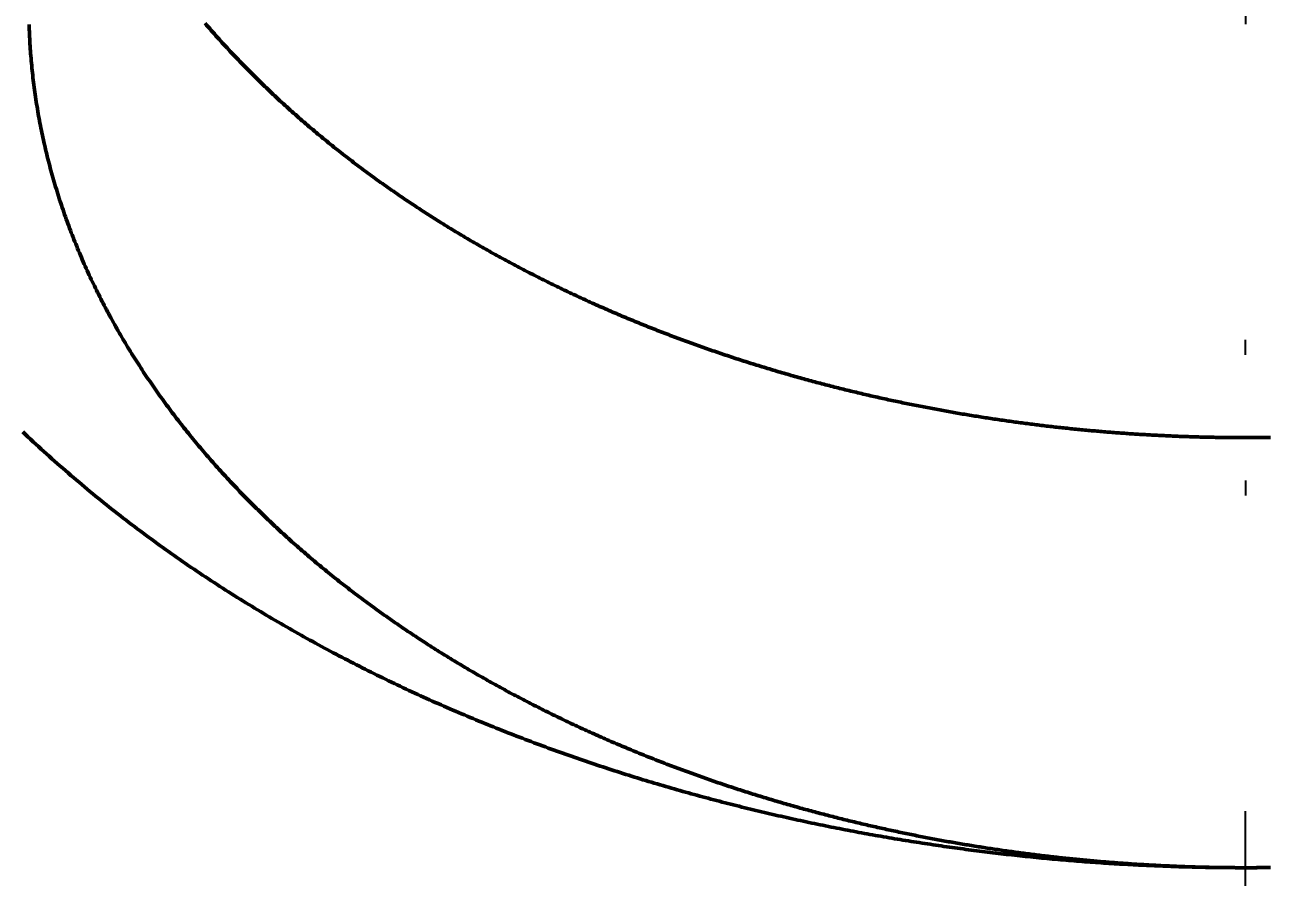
# Model space of a CAD drawing. Header units: millimetres. Extents: x 0 to 1682, y 0 to 1188.
# Drawn here: x 1149.33 to 1157.51, y 772.42 to 778.03 of the extents above; entities that cross this region are included whole.
import ezdxf

# ---------------------------------------------------------------- set-up
doc = ezdxf.new("R2010")
doc.units = ezdxf.units.MM
doc.linetypes.add('ACAD_ISO10W100', pattern=[18, 12, -3, 0, -3])
doc.layers.get('Defpoints').update_dxf_attribs({"lineweight": 50})
for name, color, linetype, lineweight in [('中心线', 20, 'ACAD_ISO10W100', 25), ('尺寸', 7, 'Continuous', 25), ('粗实线', 7, 'Continuous', 50)]:
    doc.layers.add(name, color=color, linetype=linetype, lineweight=lineweight)
doc.styles.add('gbeitc', font='gbeitc.shx', dxfattribs={"bigfont": 'gbcbig.shx'})
doc.dimstyles.new('gbeitc', dxfattribs={"dimtxt": 5, "dimasz": 3.125, "dimexe": 1.25, "dimexo": 0.625, "dimtad": 1, "dimdec": 0, "dimdsep": 46, "dimtxsty": 'gbeitc', "dimcen": 2.5, "dimadec": 0, "dimazin": 0, "dimtfac": 1, "dimtdec": 3, "dimtmove": 0, "dimatfit": 3, "dimfxl": 1, "dimarcsym": 0})

# ---------------------------------------------------------------- blocks, each defined once
blk = doc.blocks.new('*D8')
at = {"layer": 'Defpoints', "color": 0, "lineweight": 25, "transparency": 16777216}
for p in [(967.3524, 871.5466), (1399.3524, 871.5466), (1399.3524, 642.2916)]:
    blk.add_point(p, dxfattribs=at)
at = {"layer": '尺寸', "color": 0, "lineweight": -2, "transparency": 16777216}
for p, q in [((967.3524, 870.9216), (967.3524, 641.0416)), ((1399.3524, 870.9216), (1399.3524, 641.0416)), ((970.4774, 642.2916), (1396.2274, 642.2916))]:
    blk.add_line(p, q, dxfattribs=at)
at = {"layer": '尺寸', "color": 0, "lineweight": 25, "transparency": 16777216}
for points in [[(970.4774, 642.8124), (970.4774, 641.7708), (967.3524, 642.2916)], [(1396.2274, 642.8124), (1396.2274, 641.7708), (1399.3524, 642.2916)]]:
    blk.add_solid(points, dxfattribs=at)
at = {"layer": '尺寸', "color": 0, "transparency": 16777216, "insert": (1183.3524, 646.4166), "char_height": 7, "attachment_point": 5, "style": 'gbeitc'}
blk.add_mtext('432', dxfattribs=at)

msp = doc.modelspace()

# ---------------------------------------------------------------- linework, layer by layer
at = {"layer": '中心线'}
for p, q in [((1157.3524, 1043.4326), (1157.3524, 677.2916)), ((1157.3524, 742.7578), (1157.3524, 802.8705))]:
    msp.add_line(p, q, dxfattribs=at)
at = {"layer": '粗实线'}
for points in [[(1149.354, 778.0309), (1149.3545, 778.0149), (1149.355, 777.999), (1149.3556, 777.9831), (1149.3563, 777.9671), (1149.357, 777.9512), (1149.3578, 777.9352), (1149.3587, 777.9193), (1149.3596, 777.9034), (1149.3606, 777.8874), (1149.3616, 777.8715), (1149.3628, 777.8556), (1149.3639, 777.8397), (1149.3652, 777.8238), (1149.3665, 777.8079), (1149.3678, 777.792), (1149.3693, 777.7761), (1149.3707, 777.7602), (1149.3723, 777.7443), (1149.3739, 777.7284), (1149.3756, 777.7126), (1149.3773, 777.6967), (1149.3791, 777.6809), (1149.381, 777.665), (1149.3829, 777.6492), (1149.3849, 777.6333), (1149.387, 777.6175), (1149.3891, 777.6017), (1149.3913, 777.5859), (1149.3935, 777.5701), (1149.3958, 777.5543), (1149.3982, 777.5385), (1149.4006, 777.5227), (1149.4031, 777.507), (1149.4057, 777.4912), (1149.4083, 777.4755), (1149.4109, 777.4598), (1149.4137, 777.444), (1149.4165, 777.4283), (1149.4193, 777.4126), (1149.4223, 777.3969), (1149.4252, 777.3813), (1149.4283, 777.3656), (1149.4314, 777.35), (1149.4345, 777.3343), (1149.4378, 777.3187), (1149.441, 777.3031), (1149.4444, 777.2875), (1149.4478, 777.2719), (1149.4512, 777.2563), (1149.4548, 777.2408), (1149.4583, 777.2252), (1149.462, 777.2097), (1149.4657, 777.1942), (1149.4694, 777.1787), (1149.4733, 777.1632), (1149.4771, 777.1477), (1149.4811, 777.1322), (1149.4851, 777.1168), (1149.4891, 777.1014), (1149.4932, 777.086), (1149.4974, 777.0706), (1149.5016, 777.0552), (1149.5059, 777.0398), (1149.5103, 777.0245), (1149.5147, 777.0092), (1149.5191, 776.9938), (1149.5237, 776.9785), (1149.5282, 776.9633), (1149.5329, 776.948), (1149.5375, 776.9328), (1149.5423, 776.9175), (1149.5471, 776.9023), (1149.5519, 776.8872), (1149.5569, 776.872), (1149.5618, 776.8568), (1149.5669, 776.8417), (1149.5719, 776.8266), (1149.5771, 776.8115), (1149.5823, 776.7964), (1149.5875, 776.7814), (1149.5928, 776.7664), (1149.5982, 776.7514), (1149.6036, 776.7364), (1149.609, 776.7214), (1149.6146, 776.7065), (1149.6201, 776.6915), (1149.6257, 776.6766), (1149.6314, 776.6617), (1149.6372, 776.6469), (1149.6429, 776.632), (1149.6488, 776.6172), (1149.6547, 776.6024), (1149.6606, 776.5876), (1149.6666, 776.5729), (1149.6727, 776.5582), (1149.6788, 776.5435), (1149.6849, 776.5288), (1149.6911, 776.5141), (1149.6974, 776.4995), (1149.7037, 776.4849), (1149.71, 776.4703), (1149.7164, 776.4557), (1149.7229, 776.4412), (1149.7294, 776.4266), (1149.7359, 776.4122), (1149.7425, 776.3977), (1149.7492, 776.3832), (1149.7559, 776.3688), (1149.7627, 776.3544), (1149.7695, 776.3401), (1149.7763, 776.3257), (1149.7832, 776.3114), (1149.7902, 776.2971), (1149.7971, 776.2828), (1149.8042, 776.2686), (1149.8113, 776.2544), (1149.8184, 776.2402), (1149.8256, 776.226), (1149.8328, 776.2119), (1149.8401, 776.1978), (1149.8474, 776.1837), (1149.8548, 776.1696), (1149.8622, 776.1556), (1149.8697, 776.1416), (1149.8772, 776.1276), (1149.8847, 776.1136), (1149.8923, 776.0997), (1149.9, 776.0858), (1149.9076, 776.072), (1149.9154, 776.0581), (1149.9232, 776.0443), (1149.931, 776.0305), (1149.9388, 776.0168), (1149.9467, 776.003), (1149.9547, 775.9893), (1149.9627, 775.9757), (1149.9707, 775.962), (1149.9788, 775.9484), (1149.9869, 775.9348), (1149.995, 775.9213), (1150.0032, 775.9077), (1150.0115, 775.8942), (1150.0198, 775.8808), (1150.0281, 775.8673), (1150.0365, 775.8539), (1150.0449, 775.8405), (1150.0533, 775.8272), (1150.0618, 775.8138), (1150.0703, 775.8005), (1150.0789, 775.7873), (1150.0875, 775.774), (1150.0961, 775.7608), (1150.1048, 775.7477), (1150.1135, 775.7345), (1150.1223, 775.7214), (1150.1311, 775.7083), (1150.1399, 775.6952), (1150.1488, 775.6822), (1150.1577, 775.6692), (1150.1666, 775.6563), (1150.1756, 775.6433), (1150.1846, 775.6304), (1150.1936, 775.6176), (1150.2027, 775.6047), (1150.2119, 775.5919), (1150.221, 775.5791), (1150.2302, 775.5664), (1150.2394, 775.5537), (1150.2487, 775.541), (1150.258, 775.5283), (1150.2673, 775.5157), (1150.2767, 775.5031), (1150.2861, 775.4905), (1150.2955, 775.478), (1150.305, 775.4655), (1150.3145, 775.453), (1150.324, 775.4406), (1150.3336, 775.4282), (1150.3432, 775.4158), (1150.3528, 775.4035), (1150.3625, 775.3912), (1150.3722, 775.3789), (1150.3819, 775.3667), (1150.3917, 775.3544), (1150.4015, 775.3423), (1150.4113, 775.3301), (1150.4211, 775.318), (1150.431, 775.3059), (1150.4409, 775.2939), (1150.4508, 775.2818), (1150.4608, 775.2698), (1150.4708, 775.2579), (1150.4808, 775.246), (1150.4909, 775.2341), (1150.501, 775.2222), (1150.5111, 775.2104), (1150.5212, 775.1986), (1150.5314, 775.1868), (1150.5416, 775.1751), (1150.5518, 775.1634), (1150.5621, 775.1517), (1150.5723, 775.1401), (1150.5826, 775.1285), (1150.593, 775.1169), (1150.6033, 775.1054), (1150.6137, 775.0939), (1150.6241, 775.0824), (1150.6346, 775.0709), (1150.645, 775.0595), (1150.6555, 775.0482), (1150.666, 775.0368), (1150.6765, 775.0255), (1150.6871, 775.0142), (1150.6977, 775.003), (1150.7083, 774.9918), (1150.7189, 774.9806), (1150.7296, 774.9694), (1150.7403, 774.9583), (1150.751, 774.9472), (1150.7617, 774.9362), (1150.7724, 774.9252), (1150.7832, 774.9142), (1150.794, 774.9032), (1150.8048, 774.8923), (1150.8157, 774.8814), (1150.8265, 774.8706), (1150.8374, 774.8597), (1150.8483, 774.849), (1150.8592, 774.8382), (1150.8702, 774.8275), (1150.8811, 774.8168), (1150.8921, 774.8061), (1150.9031, 774.7955), (1150.9141, 774.7849), (1150.9252, 774.7743), (1150.9363, 774.7638), (1150.9473, 774.7533), (1150.9584, 774.7428), (1150.9696, 774.7324), (1150.9807, 774.722), (1150.9919, 774.7116), (1151.003, 774.7013), (1151.0142, 774.691), (1151.0255, 774.6807), (1151.0367, 774.6705), (1151.0479, 774.6603), (1151.0592, 774.6501), (1151.0705, 774.6399), (1151.0818, 774.6298), (1151.0931, 774.6197), (1151.1045, 774.6097), (1151.1158, 774.5997), (1151.1272, 774.5897), (1151.1386, 774.5797), (1151.15, 774.5698), (1151.1614, 774.5599), (1151.1728, 774.5501), (1151.1843, 774.5403), (1151.1957, 774.5305), (1151.2072, 774.5207), (1151.2187, 774.511), (1151.2302, 774.5013), (1151.2417, 774.4916), (1151.2533, 774.482), (1151.2648, 774.4724), (1151.2764, 774.4628), (1151.288, 774.4533), (1151.2996, 774.4438), (1151.3112, 774.4343), (1151.3228, 774.4248), (1151.3344, 774.4154), (1151.3461, 774.406), (1151.3578, 774.3967), (1151.3694, 774.3874), (1151.3811, 774.3781), (1151.3928, 774.3688), (1151.4045, 774.3596), (1151.4162, 774.3504), (1151.428, 774.3412), (1151.4397, 774.3321), (1151.4515, 774.323), (1151.4633, 774.3139), (1151.475, 774.3049), (1151.4868, 774.2959), (1151.4986, 774.2869), (1151.5104, 774.2779), (1151.5223, 774.269), (1151.5341, 774.2601), (1151.5459, 774.2513), (1151.5578, 774.2424), (1151.5697, 774.2337), (1151.5815, 774.2249), (1151.5934, 774.2162), (1151.6053, 774.2074), (1151.6172, 774.1988), (1151.6291, 774.1901), (1151.6411, 774.1815), (1151.653, 774.1729), (1151.6649, 774.1644), (1151.6769, 774.1559), (1151.6889, 774.1474), (1151.7008, 774.1389), (1151.7128, 774.1305), (1151.7248, 774.1221), (1151.7368, 774.1137), (1151.7488, 774.1053), (1151.7608, 774.097), (1151.7728, 774.0887), (1151.7848, 774.0805), (1151.7969, 774.0722), (1151.8089, 774.064), (1151.8209, 774.0559), (1151.833, 774.0477), (1151.845, 774.0396), (1151.8571, 774.0315), (1151.8692, 774.0235), (1151.8813, 774.0155), (1151.8933, 774.0075), (1151.9054, 773.9995), (1151.9175, 773.9916), (1151.9296, 773.9837), (1151.9418, 773.9758), (1151.9539, 773.9679), (1151.966, 773.9601), (1151.9781, 773.9523), (1151.9903, 773.9446), (1152.0024, 773.9368), (1152.0145, 773.9291), (1152.0267, 773.9214), (1152.0388, 773.9138), (1152.051, 773.9062), (1152.0632, 773.8986), (1152.0753, 773.891), (1152.0875, 773.8835), (1152.0997, 773.8759), (1152.1119, 773.8685), (1152.124, 773.861), (1152.1362, 773.8536), (1152.1484, 773.8462), (1152.1606, 773.8388), (1152.1728, 773.8315), (1152.185, 773.8241), (1152.1972, 773.8169), (1152.2095, 773.8096), (1152.2217, 773.8024), (1152.2339, 773.7951), (1152.2461, 773.788), (1152.2583, 773.7808), (1152.2706, 773.7737), (1152.2828, 773.7666), (1152.295, 773.7595), (1152.3073, 773.7525), (1152.3195, 773.7454), (1152.3318, 773.7385), (1152.344, 773.7315), (1152.3563, 773.7245), (1152.3685, 773.7176), (1152.3808, 773.7107), (1152.393, 773.7039), (1152.4053, 773.6971), (1152.4175, 773.6902), (1152.4298, 773.6835), (1152.4421, 773.6767), (1152.4543, 773.67), (1152.4666, 773.6633), (1152.4789, 773.6566), (1152.4911, 773.6499), (1152.5034, 773.6433), (1152.5157, 773.6367), (1152.5279, 773.6301), (1152.5402, 773.6236), (1152.5525, 773.6171), (1152.5648, 773.6106), (1152.5771, 773.6041), (1152.5893, 773.5977), (1152.6016, 773.5912), (1152.6139, 773.5848), (1152.6262, 773.5785), (1152.6385, 773.5721), (1152.6507, 773.5658), (1152.663, 773.5595), (1152.6753, 773.5532), (1152.6876, 773.547), (1152.6999, 773.5408), (1152.7122, 773.5346), (1152.7244, 773.5284), (1152.7367, 773.5222), (1152.749, 773.5161), (1152.7613, 773.51), (1152.7736, 773.5039), (1152.7859, 773.4979), (1152.7981, 773.4919), (1152.8104, 773.4859), (1152.8227, 773.4799), (1152.835, 773.4739), (1152.8473, 773.468), (1152.8595, 773.4621), (1152.8718, 773.4562), (1152.8841, 773.4504), (1152.8964, 773.4445), (1152.9087, 773.4387), (1152.9209, 773.4329), (1152.9332, 773.4272), (1152.9455, 773.4214), (1152.9578, 773.4157), (1152.97, 773.41), (1152.9823, 773.4043), (1152.9946, 773.3987), (1153.0069, 773.3931), (1153.0191, 773.3875), (1153.0314, 773.3819), (1153.0437, 773.3763), (1153.0559, 773.3708), (1153.0682, 773.3653), (1153.0804, 773.3598), (1153.0927, 773.3543), (1153.105, 773.3489), (1153.1172, 773.3435), (1153.1295, 773.3381), (1153.1417, 773.3327), (1153.154, 773.3274), (1153.1662, 773.322), (1153.1785, 773.3167), (1153.1907, 773.3114), (1153.203, 773.3062), (1153.2152, 773.3009), (1153.2274, 773.2957), (1153.2397, 773.2905), (1153.2519, 773.2853), (1153.2641, 773.2802), (1153.2764, 773.2751), (1153.2886, 773.2699), (1153.3008, 773.2649), (1153.3131, 773.2598), (1153.3253, 773.2547), (1153.3375, 773.2497), (1153.3497, 773.2447), (1153.3619, 773.2397), (1153.3741, 773.2348), (1153.3863, 773.2298), (1153.3986, 773.2249), (1153.4108, 773.22), (1153.423, 773.2152), (1153.4352, 773.2103), (1153.4474, 773.2055), (1153.4595, 773.2007), (1153.4717, 773.1959), (1153.4839, 773.1911), (1153.4961, 773.1863), (1153.5083, 773.1816), (1153.5205, 773.1769), (1153.5326, 773.1722), (1153.5448, 773.1675), (1153.557, 773.1629), (1153.5692, 773.1583), (1153.5813, 773.1537), (1153.5935, 773.1491), (1153.6056, 773.1445), (1153.6178, 773.14), (1153.6299, 773.1354), (1153.6421, 773.1309), (1153.6542, 773.1264), (1153.6664, 773.122), (1153.6785, 773.1175), (1153.6907, 773.1131), (1153.7028, 773.1087), (1153.7149, 773.1043), (1153.727, 773.0999), (1153.7392, 773.0956), (1153.7513, 773.0913), (1153.7634, 773.087), (1153.7755, 773.0827), (1153.7876, 773.0784), (1153.7997, 773.0741), (1153.8118, 773.0699), (1153.8239, 773.0657), (1153.836, 773.0615), (1153.8481, 773.0573), (1153.8602, 773.0532), (1153.8723, 773.049), (1153.8844, 773.0449), (1153.8964, 773.0408), (1153.9085, 773.0367), (1153.9206, 773.0327), (1153.9326, 773.0286), (1153.9447, 773.0246), (1153.9568, 773.0206), (1153.9688, 773.0166), (1153.9809, 773.0126), (1153.9929, 773.0087), (1154.005, 773.0048), (1154.017, 773.0008), (1154.029, 772.997), (1154.0411, 772.9931), (1154.0531, 772.9892), (1154.0651, 772.9854), (1154.0772, 772.9816), (1154.0892, 772.9777), (1154.1012, 772.974), (1154.1132, 772.9702), (1154.1252, 772.9664), (1154.1372, 772.9627), (1154.1492, 772.959), (1154.1612, 772.9553), (1154.1732, 772.9516), (1154.1852, 772.9479), (1154.1972, 772.9443), (1154.2091, 772.9407), (1154.2211, 772.9371), (1154.2331, 772.9335), (1154.2451, 772.9299), (1154.257, 772.9263), (1154.269, 772.9228), (1154.2809, 772.9193), (1154.2929, 772.9158), (1154.3048, 772.9123), (1154.3168, 772.9088), (1154.3287, 772.9054), (1154.3407, 772.9019), (1154.3526, 772.8985), (1154.3645, 772.8951), (1154.3765, 772.8917), (1154.3884, 772.8883), (1154.4003, 772.885), (1154.4122, 772.8816), (1154.4241, 772.8783), (1154.436, 772.875), (1154.4479, 772.8717), (1154.4598, 772.8685), (1154.4717, 772.8652), (1154.4836, 772.862), (1154.4955, 772.8588), (1154.5074, 772.8555), (1154.5193, 772.8524), (1154.5311, 772.8492), (1154.543, 772.846), (1154.5549, 772.8429), (1154.5667, 772.8398), (1154.5786, 772.8367), (1154.5904, 772.8336), (1154.6023, 772.8305), (1154.6141, 772.8274), (1154.626, 772.8244), (1154.6378, 772.8214), (1154.6496, 772.8184), (1154.6615, 772.8154), (1154.6733, 772.8124), (1154.6851, 772.8094), (1154.6969, 772.8065), (1154.7088, 772.8035), (1154.7206, 772.8006), (1154.7324, 772.7977), (1154.7442, 772.7948), (1154.756, 772.792), (1154.7678, 772.7891), (1154.7796, 772.7863), (1154.7913, 772.7834), (1154.8031, 772.7806), (1154.8149, 772.7778), (1154.8267, 772.7751), (1154.8385, 772.7723), (1154.8502, 772.7696), (1154.862, 772.7668), (1154.8737, 772.7641), (1154.8855, 772.7614), (1154.8973, 772.7587), (1154.909, 772.756), (1154.9208, 772.7534), (1154.9325, 772.7507), (1154.9442, 772.7481), (1154.956, 772.7455), (1154.9677, 772.7429), (1154.9794, 772.7403), (1154.9911, 772.7378), (1155.0029, 772.7352), (1155.0146, 772.7327), (1155.0263, 772.7301), (1155.038, 772.7276), (1155.0497, 772.7251), (1155.0614, 772.7227), (1155.0731, 772.7202), (1155.0848, 772.7177), (1155.0965, 772.7153), (1155.1082, 772.7129), (1155.1198, 772.7105), (1155.1315, 772.7081), (1155.1432, 772.7057), (1155.1549, 772.7033), (1155.1665, 772.701), (1155.1782, 772.6987), (1155.1898, 772.6963), (1155.2015, 772.694), (1155.2132, 772.6917), (1155.2248, 772.6895), (1155.2364, 772.6872), (1155.2481, 772.6849), (1155.2597, 772.6827), (1155.2714, 772.6805), (1155.283, 772.6783), (1155.2946, 772.6761), (1155.3062, 772.6739), (1155.3179, 772.6717), (1155.3295, 772.6696), (1155.3411, 772.6674), (1155.3527, 772.6653), (1155.3643, 772.6632), (1155.3759, 772.6611), (1155.3875, 772.659), (1155.3991, 772.6569), (1155.4107, 772.6549), (1155.4223, 772.6528), (1155.4339, 772.6508), (1155.4455, 772.6488), (1155.457, 772.6468), (1155.4686, 772.6448), (1155.4802, 772.6428), (1155.4917, 772.6409), (1155.5033, 772.6389), (1155.5149, 772.637), (1155.5264, 772.6351), (1155.538, 772.6331), (1155.5495, 772.6313), (1155.5611, 772.6294), (1155.5726, 772.6275), (1155.5842, 772.6256), (1155.5957, 772.6238), (1155.6073, 772.622), (1155.6188, 772.6202), (1155.6303, 772.6184), (1155.6419, 772.6166), (1155.6534, 772.6148), (1155.6649, 772.613), (1155.6764, 772.6113), (1155.6879, 772.6095), (1155.6995, 772.6078), (1155.711, 772.6061), (1155.7225, 772.6044), (1155.734, 772.6027), (1155.7455, 772.601), (1155.757, 772.5994), (1155.7685, 772.5977), (1155.78, 772.5961), (1155.7915, 772.5945), (1155.8029, 772.5929), (1155.8144, 772.5913), (1155.8259, 772.5897), (1155.8374, 772.5881), (1155.8489, 772.5865), (1155.8603, 772.585), (1155.8718, 772.5835), (1155.8833, 772.5819), (1155.8947, 772.5804), (1155.9062, 772.5789), (1155.9176, 772.5775), (1155.9291, 772.576), (1155.9406, 772.5745), (1155.952, 772.5731), (1155.9635, 772.5716), (1155.9749, 772.5702), (1155.9863, 772.5688), (1155.9978, 772.5674), (1156.0092, 772.566), (1156.0207, 772.5647), (1156.0321, 772.5633), (1156.0435, 772.562), (1156.055, 772.5606), (1156.0664, 772.5593), (1156.0778, 772.558), (1156.0892, 772.5567), (1156.1006, 772.5554), (1156.1121, 772.5541), (1156.1235, 772.5529), (1156.1349, 772.5516), (1156.1463, 772.5504), (1156.1577, 772.5492), (1156.1691, 772.548), (1156.1805, 772.5468), (1156.1919, 772.5456), (1156.2033, 772.5444), (1156.2147, 772.5432), (1156.2261, 772.5421), (1156.2375, 772.5409), (1156.2489, 772.5398), (1156.2603, 772.5387), (1156.2716, 772.5376), (1156.283, 772.5365), (1156.2944, 772.5354), (1156.3058, 772.5344), (1156.3172, 772.5333), (1156.3285, 772.5323), (1156.3399, 772.5312), (1156.3513, 772.5302), (1156.3627, 772.5292), (1156.374, 772.5282), (1156.3854, 772.5272), (1156.3968, 772.5262), (1156.4081, 772.5253), (1156.4195, 772.5243), (1156.4308, 772.5234), (1156.4422, 772.5225), (1156.4535, 772.5216), (1156.4649, 772.5207), (1156.4762, 772.5198), (1156.4876, 772.5189), (1156.4989, 772.518), (1156.5103, 772.5172), (1156.5216, 772.5163), (1156.533, 772.5155), (1156.5443, 772.5147), (1156.5557, 772.5139), (1156.567, 772.5131), (1156.5783, 772.5123), (1156.5897, 772.5115), (1156.601, 772.5107), (1156.6123, 772.51), (1156.6237, 772.5093), (1156.635, 772.5085), (1156.6463, 772.5078), (1156.6576, 772.5071), (1156.669, 772.5064), (1156.6803, 772.5057), (1156.6916, 772.5051), (1156.7029, 772.5044), (1156.7143, 772.5038), (1156.7256, 772.5031), (1156.7369, 772.5025), (1156.7482, 772.5019), (1156.7595, 772.5013), (1156.7708, 772.5007), (1156.7822, 772.5001), (1156.7935, 772.4996), (1156.8048, 772.499), (1156.8161, 772.4985), (1156.8274, 772.4979), (1156.8387, 772.4974), (1156.85, 772.4969), (1156.8613, 772.4964), (1156.8726, 772.4959), (1156.8839, 772.4954), (1156.8952, 772.495), (1156.9065, 772.4945), (1156.9178, 772.4941), (1156.9291, 772.4937), (1156.9404, 772.4932), (1156.9517, 772.4928), (1156.963, 772.4924), (1156.9743, 772.4921), (1156.9856, 772.4917), (1156.9969, 772.4913), (1157.0082, 772.491), (1157.0195, 772.4906), (1157.0308, 772.4903), (1157.0421, 772.49), (1157.0534, 772.4897), (1157.0647, 772.4894), (1157.0759, 772.4891), (1157.0872, 772.4888), (1157.0985, 772.4886), (1157.1098, 772.4883), (1157.1211, 772.4881), (1157.1324, 772.4879), (1157.1437, 772.4877), (1157.155, 772.4875), (1157.1663, 772.4873), (1157.1775, 772.4871), (1157.1888, 772.4869), (1157.2001, 772.4868), (1157.2114, 772.4866), (1157.2227, 772.4865), (1157.234, 772.4863), (1157.2453, 772.4862), (1157.2565, 772.4861), (1157.2678, 772.486), (1157.2791, 772.486), (1157.2904, 772.4859), (1157.3017, 772.4858), (1157.313, 772.4858), (1157.3242, 772.4858), (1157.3355, 772.4857), (1157.3468, 772.4857), (1157.3581, 772.4857), (1157.3694, 772.4857), (1157.3807, 772.4858), (1157.3919, 772.4858), (1157.4032, 772.4858), (1157.4145, 772.4859), (1157.4258, 772.486), (1157.4371, 772.486), (1157.4484, 772.4861), (1157.4596, 772.4862), (1157.4709, 772.4863), (1157.4822, 772.4865), (1157.4935, 772.4866), (1157.5048, 772.4868), (1157.5161, 772.4869)], [(1150.5111, 778.0388), (1150.5212, 778.027), (1150.5314, 778.0152), (1150.5416, 778.0035), (1150.5518, 777.9918), (1150.5621, 777.9801), (1150.5723, 777.9685), (1150.5826, 777.9569), (1150.593, 777.9453), (1150.6033, 777.9338), (1150.6137, 777.9223), (1150.6241, 777.9108), (1150.6346, 777.8994), (1150.645, 777.888), (1150.6555, 777.8766), (1150.666, 777.8652), (1150.6765, 777.8539), (1150.6871, 777.8427), (1150.6977, 777.8314), (1150.7083, 777.8202), (1150.7189, 777.809), (1150.7296, 777.7979), (1150.7403, 777.7868), (1150.751, 777.7757), (1150.7617, 777.7646), (1150.7724, 777.7536), (1150.7832, 777.7426), (1150.794, 777.7317), (1150.8048, 777.7207), (1150.8157, 777.7099), (1150.8265, 777.699), (1150.8374, 777.6882), (1150.8483, 777.6774), (1150.8592, 777.6666), (1150.8702, 777.6559), (1150.8811, 777.6452), (1150.8921, 777.6345), (1150.9031, 777.6239), (1150.9141, 777.6133), (1150.9252, 777.6028), (1150.9363, 777.5922), (1150.9473, 777.5817), (1150.9584, 777.5713), (1150.9696, 777.5608), (1150.9807, 777.5504), (1150.9919, 777.54), (1151.003, 777.5297), (1151.0142, 777.5194), (1151.0255, 777.5091), (1151.0367, 777.4989), (1151.0479, 777.4887), (1151.0592, 777.4785), (1151.0705, 777.4684), (1151.0818, 777.4583), (1151.0931, 777.4482), (1151.1045, 777.4381), (1151.1158, 777.4281), (1151.1272, 777.4181), (1151.1386, 777.4082), (1151.15, 777.3982), (1151.1614, 777.3884), (1151.1728, 777.3785), (1151.1843, 777.3687), (1151.1957, 777.3589), (1151.2072, 777.3491), (1151.2187, 777.3394), (1151.2302, 777.3297), (1151.2417, 777.32), (1151.2533, 777.3104), (1151.2648, 777.3008), (1151.2764, 777.2912), (1151.288, 777.2817), (1151.2996, 777.2722), (1151.3112, 777.2627), (1151.3228, 777.2533), (1151.3344, 777.2438), (1151.3461, 777.2345), (1151.3578, 777.2251), (1151.3694, 777.2158), (1151.3811, 777.2065), (1151.3928, 777.1972), (1151.4045, 777.188), (1151.4162, 777.1788), (1151.428, 777.1697), (1151.4397, 777.1605), (1151.4515, 777.1514), (1151.4633, 777.1423), (1151.475, 777.1333), (1151.4868, 777.1243), (1151.4986, 777.1153), (1151.5104, 777.1064), (1151.5223, 777.0974), (1151.5341, 777.0886), (1151.5459, 777.0797), (1151.5578, 777.0709), (1151.5697, 777.0621), (1151.5815, 777.0533), (1151.5934, 777.0446), (1151.6053, 777.0359), (1151.6172, 777.0272), (1151.6291, 777.0186), (1151.6411, 777.0099), (1151.653, 777.0014), (1151.6649, 776.9928), (1151.6769, 776.9843), (1151.6889, 776.9758), (1151.7008, 776.9673), (1151.7128, 776.9589), (1151.7248, 776.9505), (1151.7368, 776.9421), (1151.7488, 776.9338), (1151.7608, 776.9254), (1151.7728, 776.9172), (1151.7848, 776.9089), (1151.7969, 776.9007), (1151.8089, 776.8925), (1151.8209, 776.8843), (1151.833, 776.8762), (1151.845, 776.8681), (1151.8571, 776.86), (1151.8692, 776.8519), (1151.8813, 776.8439), (1151.8933, 776.8359), (1151.9054, 776.8279), (1151.9175, 776.82), (1151.9296, 776.8121), (1151.9418, 776.8042), (1151.9539, 776.7964), (1151.966, 776.7885), (1151.9781, 776.7807), (1151.9903, 776.773), (1152.0024, 776.7652), (1152.0145, 776.7575), (1152.0267, 776.7499), (1152.0388, 776.7422), (1152.051, 776.7346), (1152.0632, 776.727), (1152.0753, 776.7194), (1152.0875, 776.7119), (1152.0997, 776.7044), (1152.1119, 776.6969), (1152.124, 776.6894), (1152.1362, 776.682), (1152.1484, 776.6746), (1152.1606, 776.6672), (1152.1728, 776.6599), (1152.185, 776.6526), (1152.1972, 776.6453), (1152.2095, 776.638), (1152.2217, 776.6308), (1152.2339, 776.6236), (1152.2461, 776.6164), (1152.2583, 776.6092), (1152.2706, 776.6021), (1152.2828, 776.595), (1152.295, 776.5879), (1152.3073, 776.5809), (1152.3195, 776.5739), (1152.3318, 776.5669), (1152.344, 776.5599), (1152.3563, 776.553), (1152.3685, 776.5461), (1152.3808, 776.5392), (1152.393, 776.5323), (1152.4053, 776.5255), (1152.4175, 776.5187), (1152.4298, 776.5119), (1152.4421, 776.5051), (1152.4543, 776.4984), (1152.4666, 776.4917), (1152.4789, 776.485), (1152.4911, 776.4784), (1152.5034, 776.4717), (1152.5157, 776.4651), (1152.5279, 776.4586), (1152.5402, 776.452), (1152.5525, 776.4455), (1152.5648, 776.439), (1152.5771, 776.4325), (1152.5893, 776.4261), (1152.6016, 776.4197), (1152.6139, 776.4133), (1152.6262, 776.4069), (1152.6385, 776.4005), (1152.6507, 776.3942), (1152.663, 776.3879), (1152.6753, 776.3817), (1152.6876, 776.3754), (1152.6999, 776.3692), (1152.7122, 776.363), (1152.7244, 776.3568), (1152.7367, 776.3507), (1152.749, 776.3446), (1152.7613, 776.3385), (1152.7736, 776.3324), (1152.7859, 776.3263), (1152.7981, 776.3203), (1152.8104, 776.3143), (1152.8227, 776.3083), (1152.835, 776.3024), (1152.8473, 776.2964), (1152.8595, 776.2905), (1152.8718, 776.2846), (1152.8841, 776.2788), (1152.8964, 776.273), (1152.9087, 776.2671), (1152.9209, 776.2614), (1152.9332, 776.2556), (1152.9455, 776.2498), (1152.9578, 776.2441), (1152.97, 776.2384), (1152.9823, 776.2328), (1152.9946, 776.2271), (1153.0069, 776.2215), (1153.0191, 776.2159), (1153.0314, 776.2103), (1153.0437, 776.2048), (1153.0559, 776.1992), (1153.0682, 776.1937), (1153.0804, 776.1882), (1153.0927, 776.1828), (1153.105, 776.1773), (1153.1172, 776.1719), (1153.1295, 776.1665), (1153.1417, 776.1611), (1153.154, 776.1558), (1153.1662, 776.1505), (1153.1785, 776.1451), (1153.1907, 776.1399), (1153.203, 776.1346), (1153.2152, 776.1294), (1153.2274, 776.1241), (1153.2397, 776.1189), (1153.2519, 776.1138), (1153.2641, 776.1086), (1153.2764, 776.1035), (1153.2886, 776.0984), (1153.3008, 776.0933), (1153.3131, 776.0882), (1153.3253, 776.0832), (1153.3375, 776.0782), (1153.3497, 776.0731), (1153.3619, 776.0682), (1153.3741, 776.0632), (1153.3863, 776.0583), (1153.3986, 776.0534), (1153.4108, 776.0485), (1153.423, 776.0436), (1153.4352, 776.0387), (1153.4474, 776.0339), (1153.4595, 776.0291), (1153.4717, 776.0243), (1153.4839, 776.0195), (1153.4961, 776.0148), (1153.5083, 776.01), (1153.5205, 776.0053), (1153.5326, 776.0006), (1153.5448, 775.996), (1153.557, 775.9913), (1153.5692, 775.9867), (1153.5813, 775.9821), (1153.5935, 775.9775), (1153.6056, 775.9729), (1153.6178, 775.9684), (1153.6299, 775.9639), (1153.6421, 775.9594), (1153.6542, 775.9549), (1153.6664, 775.9504), (1153.6785, 775.946), (1153.6907, 775.9415), (1153.7028, 775.9371), (1153.7149, 775.9327), (1153.727, 775.9284), (1153.7392, 775.924), (1153.7513, 775.9197), (1153.7634, 775.9154), (1153.7755, 775.9111), (1153.7876, 775.9068), (1153.7997, 775.9026), (1153.8118, 775.8983), (1153.8239, 775.8941), (1153.836, 775.8899), (1153.8481, 775.8858), (1153.8602, 775.8816), (1153.8723, 775.8775), (1153.8844, 775.8733), (1153.8964, 775.8692), (1153.9085, 775.8652), (1153.9206, 775.8611), (1153.9326, 775.8571), (1153.9447, 775.853), (1153.9568, 775.849), (1153.9688, 775.845), (1153.9809, 775.8411), (1153.9929, 775.8371), (1154.005, 775.8332), (1154.017, 775.8293), (1154.029, 775.8254), (1154.0411, 775.8215), (1154.0531, 775.8176), (1154.0651, 775.8138), (1154.0772, 775.81), (1154.0892, 775.8062), (1154.1012, 775.8024), (1154.1132, 775.7986), (1154.1252, 775.7949), (1154.1372, 775.7911), (1154.1492, 775.7874), (1154.1612, 775.7837), (1154.1732, 775.78), (1154.1852, 775.7764), (1154.1972, 775.7727), (1154.2091, 775.7691), (1154.2211, 775.7655), (1154.2331, 775.7619), (1154.2451, 775.7583), (1154.257, 775.7548), (1154.269, 775.7512), (1154.2809, 775.7477), (1154.2929, 775.7442), (1154.3048, 775.7407), (1154.3168, 775.7372), (1154.3287, 775.7338), (1154.3407, 775.7303), (1154.3526, 775.7269), (1154.3645, 775.7235), (1154.3765, 775.7201), (1154.3884, 775.7168), (1154.4003, 775.7134), (1154.4122, 775.7101), (1154.4241, 775.7068), (1154.436, 775.7034), (1154.4479, 775.7002), (1154.4598, 775.6969), (1154.4717, 775.6936), (1154.4836, 775.6904), (1154.4955, 775.6872), (1154.5074, 775.684), (1154.5193, 775.6808), (1154.5311, 775.6776), (1154.543, 775.6745), (1154.5549, 775.6713), (1154.5667, 775.6682), (1154.5786, 775.6651), (1154.5904, 775.662), (1154.6023, 775.6589), (1154.6141, 775.6559), (1154.626, 775.6528), (1154.6378, 775.6498), (1154.6496, 775.6468), (1154.6615, 775.6438), (1154.6733, 775.6408), (1154.6851, 775.6378), (1154.6969, 775.6349), (1154.7088, 775.632), (1154.7206, 775.629), (1154.7324, 775.6261), (1154.7442, 775.6233), (1154.756, 775.6204), (1154.7678, 775.6175), (1154.7796, 775.6147), (1154.7913, 775.6119), (1154.8031, 775.6091), (1154.8149, 775.6063), (1154.8267, 775.6035), (1154.8385, 775.6007), (1154.8502, 775.598), (1154.862, 775.5952), (1154.8737, 775.5925), (1154.8855, 775.5898), (1154.8973, 775.5871), (1154.909, 775.5845), (1154.9208, 775.5818), (1154.9325, 775.5792), (1154.9442, 775.5765), (1154.956, 775.5739), (1154.9677, 775.5713), (1154.9794, 775.5688), (1154.9911, 775.5662), (1155.0029, 775.5636), (1155.0146, 775.5611), (1155.0263, 775.5586), (1155.038, 775.5561), (1155.0497, 775.5536), (1155.0614, 775.5511), (1155.0731, 775.5486), (1155.0848, 775.5462), (1155.0965, 775.5437), (1155.1082, 775.5413), (1155.1198, 775.5389), (1155.1315, 775.5365), (1155.1432, 775.5341), (1155.1549, 775.5318), (1155.1665, 775.5294), (1155.1782, 775.5271), (1155.1898, 775.5248), (1155.2015, 775.5225), (1155.2132, 775.5202), (1155.2248, 775.5179), (1155.2364, 775.5156), (1155.2481, 775.5134), (1155.2597, 775.5111), (1155.2714, 775.5089), (1155.283, 775.5067), (1155.2946, 775.5045), (1155.3062, 775.5023), (1155.3179, 775.5002), (1155.3295, 775.498), (1155.3411, 775.4959), (1155.3527, 775.4937), (1155.3643, 775.4916), (1155.3759, 775.4895), (1155.3875, 775.4874), (1155.3991, 775.4854), (1155.4107, 775.4833), (1155.4223, 775.4813), (1155.4339, 775.4792), (1155.4455, 775.4772), (1155.457, 775.4752), (1155.4686, 775.4732), (1155.4802, 775.4713), (1155.4917, 775.4693), (1155.5033, 775.4673), (1155.5149, 775.4654), (1155.5264, 775.4635), (1155.538, 775.4616), (1155.5495, 775.4597), (1155.5611, 775.4578), (1155.5726, 775.4559), (1155.5842, 775.4541), (1155.5957, 775.4522), (1155.6073, 775.4504), (1155.6188, 775.4486), (1155.6303, 775.4468), (1155.6419, 775.445), (1155.6534, 775.4432), (1155.6649, 775.4414), (1155.6764, 775.4397), (1155.6879, 775.438), (1155.6995, 775.4362), (1155.711, 775.4345), (1155.7225, 775.4328), (1155.734, 775.4311), (1155.7455, 775.4295), (1155.757, 775.4278), (1155.7685, 775.4261), (1155.78, 775.4245), (1155.7915, 775.4229), (1155.8029, 775.4213), (1155.8144, 775.4197), (1155.8259, 775.4181), (1155.8374, 775.4165), (1155.8489, 775.415), (1155.8603, 775.4134), (1155.8718, 775.4119), (1155.8833, 775.4104), (1155.8947, 775.4089), (1155.9062, 775.4074), (1155.9176, 775.4059), (1155.9291, 775.4044), (1155.9406, 775.403), (1155.952, 775.4015), (1155.9635, 775.4001), (1155.9749, 775.3987), (1155.9863, 775.3972), (1155.9978, 775.3958), (1156.0092, 775.3945), (1156.0207, 775.3931), (1156.0321, 775.3917), (1156.0435, 775.3904), (1156.055, 775.3891), (1156.0664, 775.3877), (1156.0778, 775.3864), (1156.0892, 775.3851), (1156.1006, 775.3838), (1156.1121, 775.3826), (1156.1235, 775.3813), (1156.1349, 775.3801), (1156.1463, 775.3788), (1156.1577, 775.3776), (1156.1691, 775.3764), (1156.1805, 775.3752), (1156.1919, 775.374), (1156.2033, 775.3728), (1156.2147, 775.3717), (1156.2261, 775.3705), (1156.2375, 775.3694), (1156.2489, 775.3682), (1156.2603, 775.3671), (1156.2716, 775.366), (1156.283, 775.3649), (1156.2944, 775.3638), (1156.3058, 775.3628), (1156.3172, 775.3617), (1156.3285, 775.3607), (1156.3399, 775.3596), (1156.3513, 775.3586), (1156.3627, 775.3576), (1156.374, 775.3566), (1156.3854, 775.3556), (1156.3968, 775.3547), (1156.4081, 775.3537), (1156.4195, 775.3528), (1156.4308, 775.3518), (1156.4422, 775.3509), (1156.4535, 775.35), (1156.4649, 775.3491), (1156.4762, 775.3482), (1156.4876, 775.3473), (1156.4989, 775.3464), (1156.5103, 775.3456), (1156.5216, 775.3447), (1156.533, 775.3439), (1156.5443, 775.3431), (1156.5557, 775.3423), (1156.567, 775.3415), (1156.5783, 775.3407), (1156.5897, 775.3399), (1156.601, 775.3392), (1156.6123, 775.3384), (1156.6237, 775.3377), (1156.635, 775.337), (1156.6463, 775.3362), (1156.6576, 775.3355), (1156.669, 775.3348), (1156.6803, 775.3342), (1156.6916, 775.3335), (1156.7029, 775.3328), (1156.7143, 775.3322), (1156.7256, 775.3315), (1156.7369, 775.3309), (1156.7482, 775.3303), (1156.7595, 775.3297), (1156.7708, 775.3291), (1156.7822, 775.3285), (1156.7935, 775.328), (1156.8048, 775.3274), (1156.8161, 775.3269), (1156.8274, 775.3264), (1156.8387, 775.3258), (1156.85, 775.3253), (1156.8613, 775.3248), (1156.8726, 775.3243), (1156.8839, 775.3239), (1156.8952, 775.3234), (1156.9065, 775.323), (1156.9178, 775.3225), (1156.9291, 775.3221), (1156.9404, 775.3217), (1156.9517, 775.3213), (1156.963, 775.3209), (1156.9743, 775.3205), (1156.9856, 775.3201), (1156.9969, 775.3197), (1157.0082, 775.3194), (1157.0195, 775.3191), (1157.0308, 775.3187), (1157.0421, 775.3184), (1157.0534, 775.3181), (1157.0647, 775.3178), (1157.0759, 775.3175), (1157.0872, 775.3173), (1157.0985, 775.317), (1157.1098, 775.3168), (1157.1211, 775.3165), (1157.1324, 775.3163), (1157.1437, 775.3161), (1157.155, 775.3159), (1157.1663, 775.3157), (1157.1775, 775.3155), (1157.1888, 775.3153), (1157.2001, 775.3152), (1157.2114, 775.315), (1157.2227, 775.3149), (1157.234, 775.3148), (1157.2453, 775.3147), (1157.2565, 775.3146), (1157.2678, 775.3145), (1157.2791, 775.3144), (1157.2904, 775.3143), (1157.3017, 775.3143), (1157.313, 775.3142), (1157.3242, 775.3142), (1157.3355, 775.3142), (1157.3468, 775.3142), (1157.3581, 775.3142), (1157.3694, 775.3142), (1157.3807, 775.3142), (1157.3919, 775.3142), (1157.4032, 775.3143), (1157.4145, 775.3143), (1157.4258, 775.3144), (1157.4371, 775.3145), (1157.4484, 775.3146), (1157.4596, 775.3147), (1157.4709, 775.3148), (1157.4822, 775.3149), (1157.4935, 775.315), (1157.5048, 775.3152), (1157.5161, 775.3153)], [(1149.3117, 775.3529), (1149.3289, 775.3364), (1149.3463, 775.32), (1149.3636, 775.3037), (1149.381, 775.2874), (1149.3984, 775.2712), (1149.4159, 775.255), (1149.4334, 775.2389), (1149.4509, 775.2229), (1149.4685, 775.2069), (1149.4861, 775.191), (1149.5037, 775.1751), (1149.5214, 775.1594), (1149.5391, 775.1437), (1149.5568, 775.128), (1149.5746, 775.1124), (1149.5924, 775.0969), (1149.6102, 775.0814), (1149.6281, 775.066), (1149.646, 775.0507), (1149.6639, 775.0354), (1149.6819, 775.0201), (1149.6999, 775.005), (1149.7179, 774.9899), (1149.7359, 774.9749), (1149.754, 774.9599), (1149.7721, 774.945), (1149.7902, 774.9301), (1149.8083, 774.9153), (1149.8265, 774.9006), (1149.8447, 774.8859), (1149.8629, 774.8713), (1149.8812, 774.8568), (1149.8994, 774.8423), (1149.9177, 774.8279), (1149.9361, 774.8135), (1149.9544, 774.7992), (1149.9728, 774.785), (1149.9912, 774.7708), (1150.0096, 774.7567), (1150.028, 774.7426), (1150.0465, 774.7286), (1150.0649, 774.7147), (1150.0834, 774.7008), (1150.1019, 774.687), (1150.1205, 774.6732), (1150.139, 774.6595), (1150.1576, 774.6459), (1150.1762, 774.6323), (1150.1948, 774.6188), (1150.2134, 774.6053), (1150.2321, 774.5919), (1150.2507, 774.5786), (1150.2694, 774.5653), (1150.2881, 774.552), (1150.3068, 774.5389), (1150.3256, 774.5257), (1150.3443, 774.5127), (1150.3631, 774.4997), (1150.3818, 774.4868), (1150.4006, 774.4739), (1150.4194, 774.461), (1150.4383, 774.4483), (1150.4571, 774.4356), (1150.4759, 774.4229), (1150.4948, 774.4103), (1150.5137, 774.3978), (1150.5326, 774.3853), (1150.5515, 774.3729), (1150.5704, 774.3605), (1150.5893, 774.3482), (1150.6082, 774.3359), (1150.6272, 774.3237), (1150.6461, 774.3116), (1150.6651, 774.2995), (1150.6841, 774.2874), (1150.703, 774.2754), (1150.722, 774.2635), (1150.741, 774.2516), (1150.7601, 774.2398), (1150.7791, 774.2281), (1150.7981, 774.2164), (1150.8172, 774.2047), (1150.8362, 774.1931), (1150.8553, 774.1816), (1150.8743, 774.1701), (1150.8934, 774.1586), (1150.9125, 774.1472), (1150.9316, 774.1359), (1150.9506, 774.1246), (1150.9697, 774.1134), (1150.9889, 774.1022), (1151.008, 774.0911), (1151.0271, 774.08), (1151.0462, 774.069), (1151.0653, 774.0581), (1151.0845, 774.0472), (1151.1036, 774.0363), (1151.1227, 774.0255), (1151.1419, 774.0147), (1151.161, 774.004), (1151.1802, 773.9934), (1151.1993, 773.9828), (1151.2185, 773.9722), (1151.2377, 773.9617), (1151.2568, 773.9513), (1151.276, 773.9409), (1151.2952, 773.9305), (1151.3144, 773.9202), (1151.3335, 773.91), (1151.3527, 773.8998), (1151.3719, 773.8897), (1151.3911, 773.8796), (1151.4103, 773.8695), (1151.4295, 773.8595), (1151.4487, 773.8496), (1151.4678, 773.8397), (1151.487, 773.8298), (1151.5062, 773.82), (1151.5254, 773.8102), (1151.5446, 773.8005), (1151.5638, 773.7909), (1151.583, 773.7813), (1151.6022, 773.7717), (1151.6214, 773.7622), (1151.6406, 773.7527), (1151.6598, 773.7433), (1151.679, 773.7339), (1151.6982, 773.7246), (1151.7173, 773.7153), (1151.7365, 773.7061), (1151.7557, 773.6969), (1151.7749, 773.6878), (1151.7941, 773.6787), (1151.8133, 773.6696), (1151.8325, 773.6606), (1151.8516, 773.6517), (1151.8708, 773.6428), (1151.89, 773.6339), (1151.9092, 773.6251), (1151.9283, 773.6163), (1151.9475, 773.6076), (1151.9667, 773.5989), (1151.9858, 773.5902), (1152.005, 773.5817), (1152.0241, 773.5731), (1152.0433, 773.5646), (1152.0624, 773.5561), (1152.0816, 773.5477), (1152.1007, 773.5393), (1152.1199, 773.531), (1152.139, 773.5227), (1152.1581, 773.5145), (1152.1773, 773.5063), (1152.1964, 773.4981), (1152.2155, 773.49), (1152.2346, 773.4819), (1152.2537, 773.4739), (1152.2729, 773.4659), (1152.292, 773.458), (1152.3111, 773.4501), (1152.3301, 773.4422), (1152.3492, 773.4344), (1152.3683, 773.4266), (1152.3874, 773.4189), (1152.4065, 773.4112), (1152.4255, 773.4035), (1152.4446, 773.3959), (1152.4637, 773.3883), (1152.4827, 773.3808), (1152.5018, 773.3733), (1152.5208, 773.3659), (1152.5398, 773.3585), (1152.5589, 773.3511), (1152.5779, 773.3438), (1152.5969, 773.3365), (1152.6159, 773.3292), (1152.6349, 773.322), (1152.6539, 773.3148), (1152.6729, 773.3077), (1152.6919, 773.3006), (1152.7109, 773.2936), (1152.7299, 773.2866), (1152.7489, 773.2796), (1152.7678, 773.2726), (1152.7868, 773.2657), (1152.8057, 773.2589), (1152.8247, 773.2521), (1152.8436, 773.2453), (1152.8626, 773.2385), (1152.8815, 773.2318), (1152.9004, 773.2252), (1152.9193, 773.2185), (1152.9382, 773.2119), (1152.9571, 773.2054), (1152.976, 773.1989), (1152.9949, 773.1924), (1153.0138, 773.1859), (1153.0326, 773.1795), (1153.0515, 773.1731), (1153.0704, 773.1668), (1153.0892, 773.1605), (1153.1081, 773.1543), (1153.1269, 773.148), (1153.1457, 773.1418), (1153.1645, 773.1357), (1153.1834, 773.1296), (1153.2022, 773.1235), (1153.221, 773.1174), (1153.2398, 773.1114), (1153.2585, 773.1054), (1153.2773, 773.0995), (1153.2961, 773.0936), (1153.3149, 773.0877), (1153.3336, 773.0819), (1153.3524, 773.0761), (1153.3711, 773.0703), (1153.3898, 773.0646), (1153.4086, 773.0589), (1153.4273, 773.0532), (1153.446, 773.0476), (1153.4647, 773.042), (1153.4834, 773.0364), (1153.5021, 773.0309), (1153.5207, 773.0254), (1153.5394, 773.0199), (1153.5581, 773.0145), (1153.5767, 773.0091), (1153.5954, 773.0038), (1153.614, 772.9984), (1153.6327, 772.9931), (1153.6513, 772.9879), (1153.6699, 772.9826), (1153.6885, 772.9774), (1153.7071, 772.9723), (1153.7257, 772.9672), (1153.7443, 772.9621), (1153.7629, 772.957), (1153.7815, 772.9519), (1153.8, 772.9469), (1153.8186, 772.942), (1153.8371, 772.937), (1153.8557, 772.9321), (1153.8742, 772.9272), (1153.8927, 772.9224), (1153.9112, 772.9176), (1153.9298, 772.9128), (1153.9483, 772.9081), (1153.9668, 772.9033), (1153.9852, 772.8986), (1154.0037, 772.894), (1154.0222, 772.8894), (1154.0407, 772.8848), (1154.0591, 772.8802), (1154.0776, 772.8757), (1154.096, 772.8712), (1154.1144, 772.8667), (1154.1329, 772.8622), (1154.1513, 772.8578), (1154.1697, 772.8534), (1154.1881, 772.8491), (1154.2065, 772.8448), (1154.2249, 772.8405), (1154.2433, 772.8362), (1154.2616, 772.832), (1154.28, 772.8278), (1154.2983, 772.8236), (1154.3167, 772.8194), (1154.335, 772.8153), (1154.3534, 772.8112), (1154.3717, 772.8072), (1154.39, 772.8031), (1154.4083, 772.7991), (1154.4266, 772.7952), (1154.4449, 772.7912), (1154.4632, 772.7873), (1154.4815, 772.7834), (1154.4998, 772.7795), (1154.5181, 772.7757), (1154.5363, 772.7719), (1154.5546, 772.7681), (1154.5728, 772.7644), (1154.5911, 772.7607), (1154.6093, 772.757), (1154.6275, 772.7533), (1154.6458, 772.7497), (1154.664, 772.7461), (1154.6822, 772.7425), (1154.7004, 772.7389), (1154.7186, 772.7354), (1154.7367, 772.7319), (1154.7549, 772.7284), (1154.7731, 772.725), (1154.7913, 772.7216), (1154.8094, 772.7182), (1154.8276, 772.7148), (1154.8457, 772.7115), (1154.8638, 772.7082), (1154.882, 772.7049), (1154.9001, 772.7017), (1154.9182, 772.6984), (1154.9363, 772.6952), (1154.9544, 772.6921), (1154.9725, 772.6889), (1154.9906, 772.6858), (1155.0087, 772.6827), (1155.0268, 772.6796), (1155.0448, 772.6766), (1155.0629, 772.6736), (1155.081, 772.6706), (1155.099, 772.6676), (1155.1171, 772.6647), (1155.1351, 772.6617), (1155.1531, 772.6589), (1155.1712, 772.656), (1155.1892, 772.6532), (1155.2072, 772.6504), (1155.2252, 772.6476), (1155.2432, 772.6448), (1155.2612, 772.6421), (1155.2792, 772.6394), (1155.2972, 772.6367), (1155.3152, 772.634), (1155.3331, 772.6314), (1155.3511, 772.6288), (1155.3691, 772.6262), (1155.387, 772.6236), (1155.405, 772.6211), (1155.4229, 772.6186), (1155.4409, 772.6161), (1155.4588, 772.6137), (1155.4767, 772.6112), (1155.4947, 772.6088), (1155.5126, 772.6064), (1155.5305, 772.6041), (1155.5484, 772.6017), (1155.5663, 772.5994), (1155.5842, 772.5972), (1155.6021, 772.5949), (1155.62, 772.5927), (1155.6379, 772.5904), (1155.6557, 772.5883), (1155.6736, 772.5861), (1155.6915, 772.5839), (1155.7093, 772.5818), (1155.7272, 772.5797), (1155.7451, 772.5777), (1155.7629, 772.5756), (1155.7808, 772.5736), (1155.7986, 772.5716), (1155.8164, 772.5696), (1155.8343, 772.5677), (1155.8521, 772.5658), (1155.8699, 772.5639), (1155.8877, 772.562), (1155.9055, 772.5601), (1155.9233, 772.5583), (1155.9411, 772.5565), (1155.9589, 772.5547), (1155.9767, 772.553), (1155.9945, 772.5512), (1156.0123, 772.5495), (1156.0301, 772.5478), (1156.0479, 772.5462), (1156.0657, 772.5445), (1156.0834, 772.5429), (1156.1012, 772.5413), (1156.119, 772.5397), (1156.1367, 772.5382), (1156.1545, 772.5367), (1156.1722, 772.5351), (1156.19, 772.5337), (1156.2077, 772.5322), (1156.2255, 772.5308), (1156.2432, 772.5294), (1156.2609, 772.528), (1156.2787, 772.5266), (1156.2964, 772.5253), (1156.3141, 772.5239), (1156.3318, 772.5227), (1156.3496, 772.5214), (1156.3673, 772.5201), (1156.385, 772.5189), (1156.4027, 772.5177), (1156.4204, 772.5165), (1156.4381, 772.5153), (1156.4558, 772.5142), (1156.4735, 772.5131), (1156.4912, 772.512), (1156.5089, 772.5109), (1156.5266, 772.5099), (1156.5443, 772.5089), (1156.562, 772.5079), (1156.5797, 772.5069), (1156.5973, 772.5059), (1156.615, 772.505), (1156.6327, 772.5041), (1156.6504, 772.5032), (1156.668, 772.5023), (1156.6857, 772.5015), (1156.7034, 772.5006), (1156.7211, 772.4998), (1156.7387, 772.4991), (1156.7564, 772.4983), (1156.774, 772.4976), (1156.7917, 772.4969), (1156.8094, 772.4962), (1156.827, 772.4955), (1156.8447, 772.4949), (1156.8623, 772.4942), (1156.88, 772.4936), (1156.8976, 772.493), (1156.9153, 772.4925), (1156.9329, 772.492), (1156.9506, 772.4914), (1156.9682, 772.491), (1156.9858, 772.4905), (1157.0035, 772.49), (1157.0211, 772.4896), (1157.0388, 772.4892), (1157.0564, 772.4888), (1157.074, 772.4885), (1157.0917, 772.4881), (1157.1093, 772.4878), (1157.127, 772.4875), (1157.1446, 772.4873), (1157.1622, 772.487), (1157.1799, 772.4868), (1157.1975, 772.4866), (1157.2151, 772.4864), (1157.2328, 772.4862), (1157.2504, 772.4861), (1157.268, 772.486), (1157.2856, 772.4859), (1157.3033, 772.4858), (1157.3209, 772.4858), (1157.3385, 772.4857), (1157.3562, 772.4857), (1157.3738, 772.4857), (1157.3914, 772.4858), (1157.4091, 772.4858), (1157.4267, 772.4859), (1157.4443, 772.486), (1157.462, 772.4862), (1157.4796, 772.4863), (1157.4972, 772.4865), (1157.5149, 772.4867)]]:
    msp.add_lwpolyline(points, dxfattribs=at)

# ---------------------------------------------------------------- dimensions: what is measured, and where the dimension line sits
at = {"layer": '尺寸'}
dim = msp.add_linear_dim(base=(1399.3524, 642.2916), p1=(967.3524, 871.5466), p2=(1399.3524, 871.5466), text='432', dimstyle='gbeitc', override={"dimtxt": 7, "dimpost": '<>'}, dxfattribs=at)
dim.commit()
dim.dimension.update_dxf_attribs({"geometry": '*D8', "text_midpoint": (1183.3524, 646.4166)})

doc.saveas('drawing.dxf')
